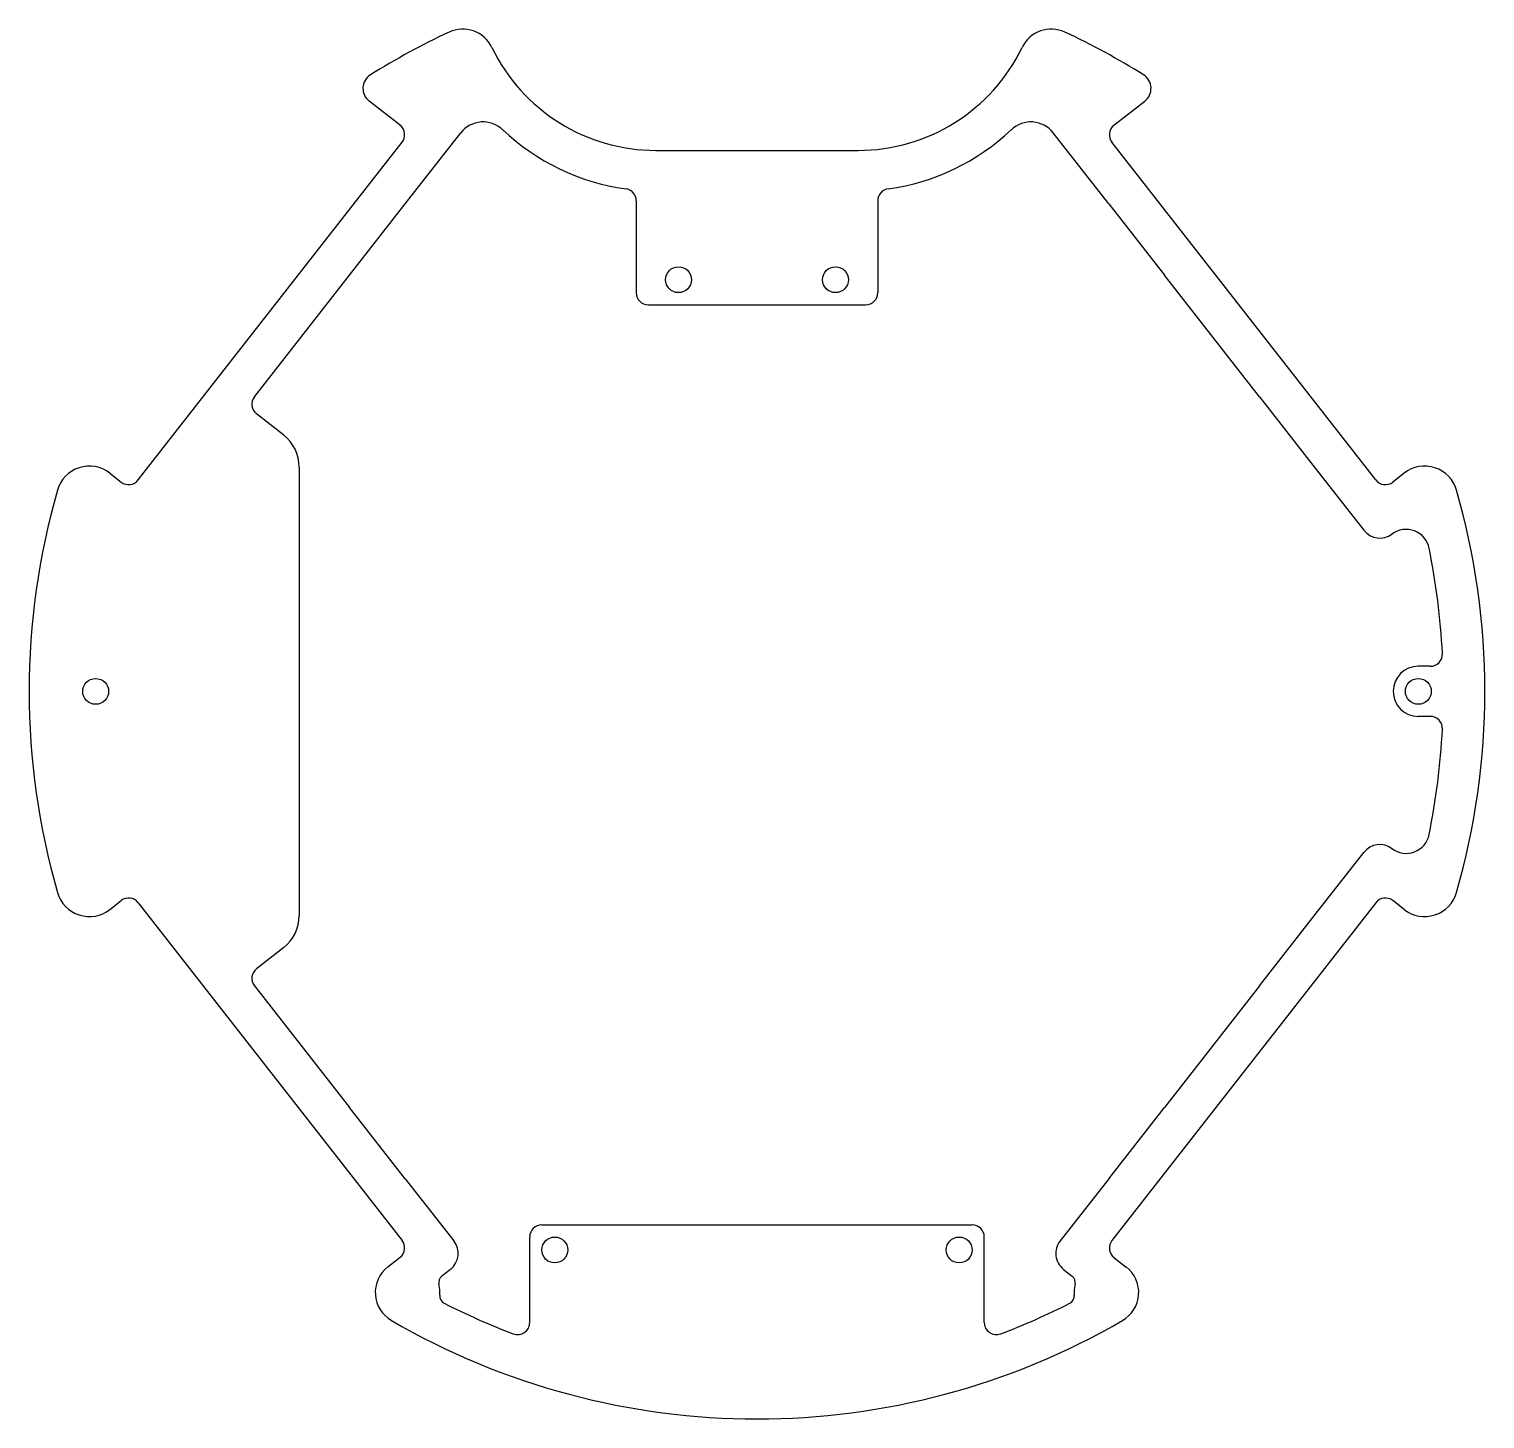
# Model space of a CAD drawing. Extents: x -90 to 90, y -90 to 82.
import ezdxf

# ---------------------------------------------------------------- set-up
doc = ezdxf.new("R2010")
doc.units = 0
doc.header["$MEASUREMENT"] = 0
doc.layers.add('MODELSKETCH_VISIBLE', color=7, linetype='CONTINUOUS')

msp = doc.modelspace()

# ---------------------------------------------------------------- linework, layer by layer
at = {"layer": 'MODELSKETCH_VISIBLE'}
for p, q in [((-44.14, 70.02), (-47.95, 73)), ((44.14, 70.02), (47.95, 73)), ((-43.49, 60.3), (-36.62, 69.1)), ((43.49, 60.3), (36.62, 69.1)), ((-76.51, 26.15), (-43.88, 67.92)), ((-12.5, 66.92), (12.5, 66.92)), ((76.51, 26.15), (43.88, 67.92)), ((-50.38, 51.48), (-43.49, 60.3)), ((-14.93, 60.69), (-14.93, 49.32)), ((14.93, 60.69), (14.93, 49.32)), ((43.49, 60.3), (50.38, 51.48)), ((-62.14, 36.43), (-50.38, 51.48)), ((62.14, 36.43), (50.38, 51.48)), ((-13.43, 47.82), (13.43, 47.82)), ((62.14, 36.43), (69.03, 27.61)), ((-58.52, 31.69), (-61.88, 34.32)), ((-56.6, 27.75), (-56.6, -27.75)), ((69.03, 27.61), (75.04, 19.92)), ((-80.02, 26.99), (-78.62, 25.89)), ((80.02, 26.99), (78.62, 25.89)), ((83.25, 3.1), (81.77, 3.1)), ((83.25, -3.1), (81.77, -3.1)), ((69.03, -27.61), (75.04, -19.92)), ((-80.02, -26.99), (-78.62, -25.89)), ((-76.51, -26.15), (-43.88, -67.92)), ((76.51, -26.15), (43.88, -67.92)), ((80.02, -26.99), (78.62, -25.89)), ((62.14, -36.43), (69.03, -27.61)), ((-58.52, -31.69), (-61.88, -34.32)), ((-62.14, -36.43), (-50.38, -51.48)), ((62.14, -36.43), (50.38, -51.48)), ((-43.49, -60.3), (-50.38, -51.48)), ((43.49, -60.3), (50.38, -51.48)), ((-43.49, -60.3), (-37.48, -67.99)), ((43.49, -60.3), (37.48, -67.99)), ((-26.6, -66), (26.6, -66)), ((-28.1, -78.08), (-28.1, -67.5)), ((28.1, -78.08), (28.1, -67.5)), ((-44.14, -70.02), (-45.66, -71.21)), ((44.14, -70.02), (45.66, -71.21)), ((-37.91, -71.5), (-38.97, -72.33)), ((37.91, -71.5), (38.97, -72.33))]:
    msp.add_line(p, q, dxfattribs=at)
for centre in [(-9.7, 50.92), (9.7, 50.92), (-81.77, 0), (81.77, 0), (-25, -69.1), (25, -69.1)]:
    msp.add_circle(centre, 1.6, dxfattribs=at)
for centre, radius, start, end in [((0, 0), 90, 115.0323, 122.0677), ((-36.39, 77.92), 4, 25.7504, 115.0323), ((36.39, 77.92), 4, 64.9677, 154.2496), ((0, 0), 90, 57.9323, 64.9677), ((-12.5, 89.44), 22.52, 205.7504, 270), ((12.5, 89.44), 22.52, 270, 334.2496), ((-46.72, 74.57), 2, 122.0677, 232), ((46.72, 74.57), 2, 308, 57.9323), ((-33.86, 66.94), 3.5, 46.4939, 142), ((33.86, 66.94), 3.5, 38, 133.5061), ((-45.07, 68.84), 1.5, 322, 52), ((-12.5, 89.44), 27.52, 226.4939, 262.2084), ((12.5, 89.44), 27.52, 277.7916, 313.5061), ((45.07, 68.84), 1.5, 128, 218), ((-16.43, 60.69), 1.5, 0, 82.2084), ((16.43, 60.69), 1.5, 97.7916, 180), ((-13.43, 49.32), 1.5, 180, 270), ((13.43, 49.32), 1.5, 270, 0), ((-60.96, 35.5), 1.5, 142, 232), ((-61.6, 27.75), 5, 0, 52), ((-82.55, 23.76), 4.1, 52, 163.9434), ((82.55, 23.76), 4.1, 16.0566, 128), ((-77.7, 27.07), 1.5, 232, 322), ((77.7, 27.07), 1.5, 218, 308), ((0, 0), 90, 163.9434, 196.0566), ((0, 0), 90, 343.9434, 16.0566), ((77.01, 21.46), 2.5, 218, 306.9199), ((80.26, 17.13), 2.91, 11.3467, 126.9199), ((-5.13, 0), 90, 2.9794, 11.3467), ((83.25, 4.6), 1.5, 270, 2.9794), ((81.77, 0), 3.1, 90, 270), ((83.25, -4.6), 1.5, 357.0206, 90), ((-5.13, 0), 90, 348.6533, 357.0206), ((80.26, -17.13), 2.91, 233.0801, 348.6533), ((77.01, -21.46), 2.5, 53.0801, 142), ((-82.55, -23.76), 4.1, 196.0566, 308), ((82.55, -23.76), 4.1, 232, 343.9434), ((-77.7, -27.07), 1.5, 38, 128), ((77.7, -27.07), 1.5, 52, 142), ((-61.6, -27.75), 5, 308, 0), ((-60.96, -35.5), 1.5, 128, 218), ((-26.6, -67.5), 1.5, 90, 180), ((26.6, -67.5), 1.5, 0, 90), ((-45.07, -68.84), 1.5, 308, 38), ((-39.45, -69.53), 2.5, 308, 38), ((39.45, -69.53), 2.5, 142, 232), ((45.07, -68.84), 1.5, 142, 232), ((-43.2, -74.36), 4, 128, 239.8448), ((43.2, -74.36), 4, 300.1552, 52), ((-38.36, -73.12), 1, 128, 194.4218), ((-43.2, -74.36), 4, 354.9586, 14.4218), ((38.36, -73.12), 1, 345.5782, 52), ((43.2, -74.36), 4, 165.5782, 185.0414), ((-38.22, -74.8), 1, 174.9586, 242.9343), ((38.22, -74.8), 1, 297.0657, 5.0414), ((0, 0), 85, 242.9343, 249.2377), ((0, 0), 85, 290.7623, 297.0657), ((0, 0), 90, 239.8448, 300.1552), ((-29.6, -78.08), 1.5, 249.2377, 0), ((29.6, -78.08), 1.5, 180, 290.7623)]:
    msp.add_arc(centre, radius, start, end, dxfattribs=at)

doc.saveas('drawing.dxf')
